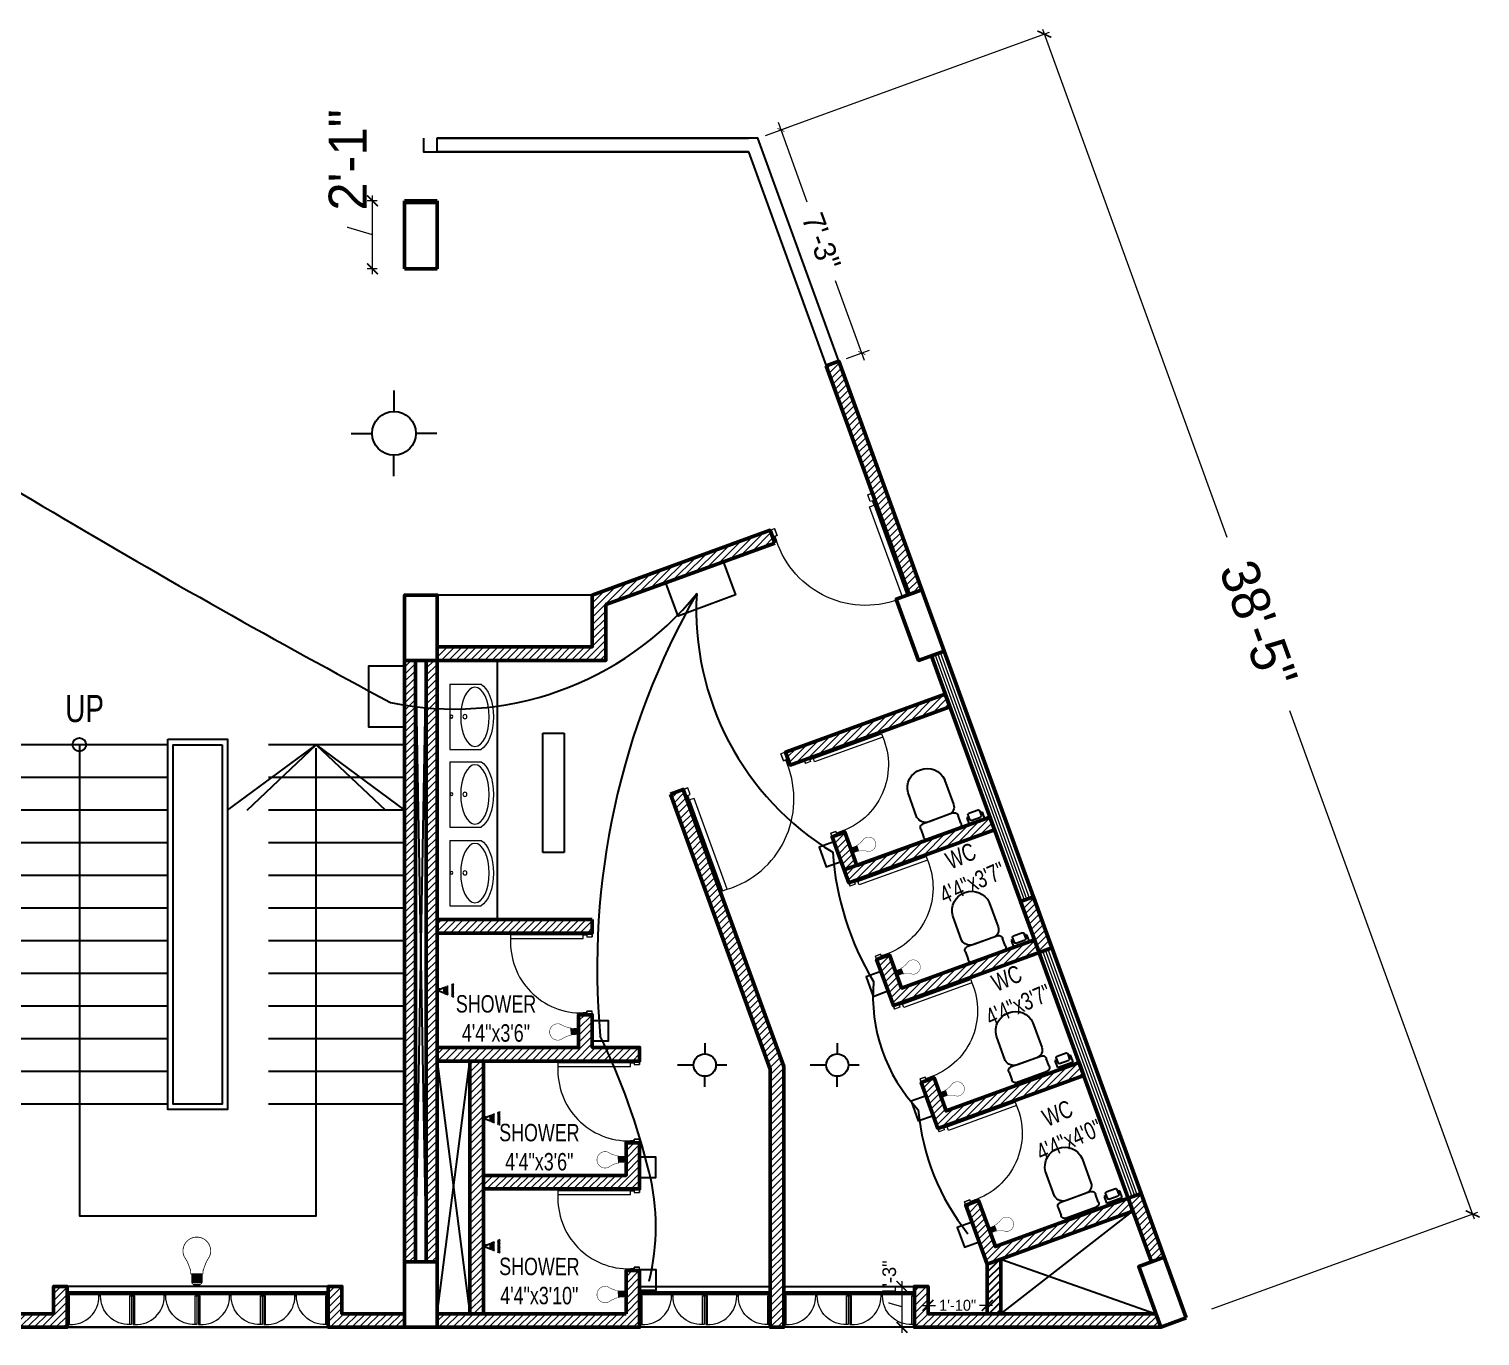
# Model space of a CAD drawing. Extents: x 28 to 3926, y 235 to 2288.
# Drawn here: x 2592 to 3125, y 552 to 1032 of the extents above; entities that cross this region are included whole.
import ezdxf

# ---------------------------------------------------------------- set-up
doc = ezdxf.new("R2010")
doc.units = 0
doc.header["$LTSCALE"] = 10
doc.linetypes.add('DASHED2', pattern=[0.375, 0.25, -0.125])
for name, color, linetype, lineweight in [('A-TEXT', 7, 'Continuous', 5), ('ar-DOOR-WOOD', 44, 'Continuous', 0), ('column', 1, 'Continuous', 50), ('Dimension', 18, 'Continuous', 9), ('illustr-TOILET FIXTURE', 171, 'Continuous', 0), ('Main Wall', 250, 'Continuous', 13), ('window', 160, 'Continuous', 9)]:
    doc.layers.add(name, color=color, linetype=linetype, lineweight=lineweight)
for name, color, linetype in [('BOX', 7, 'Continuous'), ('conduit', 160, 'Continuous'), ('Electrical Installation', 50, 'Continuous'), ('plug ins', 7, 'Continuous')]:
    doc.layers.add(name, color=color, linetype=linetype)
doc.layers.add('hatch brick', color=32, linetype='Continuous', lineweight=0, transparency=0.4)
doc.styles.add('SIMPLE', font='romantic.ttf')
doc.dimstyles.new('Architectural', dxfattribs={"dimtxt": 14, "dimasz": 4, "dimexe": 2, "dimexo": 10, "dimgap": 0.09, "dimtad": 0, "dimdec": 0, "dimzin": 0, "dimdsep": 46, "dimlunit": 4, "dimtxsty": 'Standard', "dimblk": 'ARCHTICK', "dimcen": 0.09, "dimdle": 2, "dimclrd": 256, "dimclre": 256, "dimclrt": 256, "dimadec": 0, "dimazin": 0, "dimtfac": 1, "dimtdec": 0, "dimtofl": 0, "dimtmove": 1, "dimatfit": 2, "dimfxl": 12, "dimtolj": 1, "dimtzin": 0, "dimlwd": -1, "dimlwe": -1, "dimarcsym": 0})
doc.dimstyles.new('Architectural small', dxfattribs={"dimtxt": 8, "dimasz": 2, "dimexe": 3, "dimexo": 3, "dimgap": 0.09, "dimtad": 0, "dimdec": 0, "dimzin": 0, "dimdsep": 46, "dimlunit": 4, "dimtxsty": 'Standard', "dimblk": 'ARCHTICK', "dimcen": 0.09, "dimdle": 3, "dimclrd": 6, "dimclre": 6, "dimclrt": 5, "dimadec": 0, "dimazin": 0, "dimtfac": 1, "dimtdec": 0, "dimtofl": 0, "dimtmove": 1, "dimatfit": 2, "dimfxl": 12, "dimtolj": 1, "dimtzin": 0, "dimlwd": 18, "dimlwe": 18, "dimarcsym": 0})
pattern_1 = [(45, (0, 0), (-1.325825, 1.325825), [])]

# ---------------------------------------------------------------- blocks, each defined once
blk = doc.blocks.new('_ArchTick')
at = {"color": 0, "linetype": 'ByBlock', "const_width": 0.15}
blk.add_lwpolyline([(-0.5, -0.5), (0.5, 0.5)], dxfattribs=at)
blk = doc.blocks.new('*D44')
at = {"layer": 'Defpoints', "color": 0, "transparency": 16777216}
for p in [(2860.02, 991.77), (3122.68, 596.6), (3017.44, 558.37)]:
    blk.add_point(p, dxfattribs=at)
at = {"layer": 'Dimension', "transparency": 16777216}
for p, q in [((2869.42, 995.18), (2967.13, 1030.67)), ((2964.57, 1031.87), (3032.38, 845.18)), ((3123.36, 594.72), (3055.54, 781.41)), ((3026.84, 561.79), (3124.56, 597.28))]:
    blk.add_line(p, q, dxfattribs=at)
at = {"layer": 'Dimension', "transparency": 16777216, "xscale": 4, "yscale": 4, "zscale": 4}
for p, rotation in [((2965.25, 1029.99), 109.9628844869782), ((3122.68, 596.6), 289.9628844869782)]:
    blk.add_blockref('_ArchTick', p, dxfattribs=dict(at, rotation=rotation))
at = {"layer": 'Dimension', "transparency": 16777216, "insert": (3043.96, 813.29), "char_height": 14, "attachment_point": 5, "rotation": 289.9629}
blk.add_mtext('\\A1;38\'-5"', dxfattribs=at)
blk = doc.blocks.new('*D46')
at = {"layer": 'Defpoints', "color": 0, "transparency": 16777216}
for p in [(2860.02, 991.77), (2898.18, 912.88), (2889.78, 909.83)]:
    blk.add_point(p, dxfattribs=at)
at = {"layer": 'Dimension', "color": 6, "lineweight": 18, "transparency": 16777216}
for p, q in [((2867.39, 997.64), (2878.03, 968.34)), ((2862.84, 992.79), (2871.24, 995.84)), ((2899.2, 910.06), (2888.56, 939.35)), ((2892.6, 910.85), (2901, 913.9))]:
    blk.add_line(p, q, dxfattribs=at)
at = {"layer": 'Dimension', "color": 6, "lineweight": 18, "transparency": 16777216, "xscale": 2, "yscale": 2, "zscale": 2}
for p, rotation in [((2868.42, 994.82), 109.9610434408243), ((2898.18, 912.88), 289.9610434408243)]:
    blk.add_blockref('_ArchTick', p, dxfattribs=dict(at, rotation=rotation))
at = {"layer": 'Dimension', "color": 5, "transparency": 16777216, "insert": (2883.3, 953.85), "char_height": 8, "attachment_point": 5, "rotation": 289.961}
blk.add_mtext('\\A1;7\'-3"', dxfattribs=at)
blk = doc.blocks.new('DOOR_45')
at = {"layer": 'ar-DOOR-WOOD'}
for p, q in [((-11008.75, 15426.44), (-11008.75, 15424.44)), ((-10968.75, 15426.44), (-11008.75, 15426.44)), ((-11008.75, 15424.44), (-10968.75, 15424.44)), ((-10968.75, 15427.44), (-10963.75, 15427.44)), ((-10968.75, 15427.44), (-10968.75, 15426.44)), ((-10968.75, 15424.44), (-10968.75, 15426.44)), ((-10968.75, 15426.44), (-10966.75, 15426.44)), ((-10966.75, 15426.44), (-10966.75, 15425.44)), ((-10966.75, 15425.44), (-10963.75, 15425.44)), ((-10963.75, 15427.44), (-10963.75, 15425.44)), ((-10968.75, 15382.44), (-10968.75, 15383.44)), ((-10968.75, 15383.44), (-10966.75, 15383.44)), ((-10968.75, 15382.44), (-10963.75, 15382.44)), ((-10966.75, 15384.44), (-10963.75, 15384.44)), ((-10966.75, 15383.44), (-10966.75, 15384.44)), ((-10963.75, 15382.44), (-10963.75, 15384.44))]:
    blk.add_line(p, q, dxfattribs=at)
for points in [[(-10968.75, 15426.44), (-11008.75, 15426.44), (-11008.75, 15424.44), (-10968.75, 15424.44)], [(-10963.75, 15427.44), (-10968.75, 15427.44), (-10968.75, 15426.44), (-10966.75, 15426.44), (-10966.75, 15425.44), (-10963.75, 15425.44)], [(-10968.75, 15383.44), (-10968.75, 15382.44), (-10963.75, 15382.44), (-10963.75, 15384.44), (-10966.75, 15384.44), (-10966.75, 15383.44)]]:
    blk.add_lwpolyline(points, close=True, dxfattribs=at)
blk.add_arc((-10969.89, 15422.35), 38.92, 176.90834, 271.67702, dxfattribs=at)
blk = doc.blocks.new('T-FIX-027')
at = {"layer": 'illustr-TOILET FIXTURE'}
for p, q in [((-11843.84, 14568.89), (-11843.84, 14557.43)), ((-11843.84, 14568.89), (-11843.84, 14557.43)), ((-11843.84, 14568.89), (-11819.84, 14568.89)), ((-11843.84, 14568.89), (-11819.84, 14568.89)), ((-11819.84, 14568.89), (-11819.84, 14557.43)), ((-11819.84, 14568.89), (-11819.84, 14557.43))]:
    blk.add_line(p, q, dxfattribs=at)
for centre, radius in [((-11831.91, 14568.32), 0.508), ((-11831.91, 14568.32), 0.508), ((-11831.91, 14563.34), 0.762), ((-11831.91, 14563.34), 0.762)]:
    blk.add_circle(centre, radius, dxfattribs=at)
blk.add_ellipse((-11831.84, 14559.64), major_axis=(-10.93, 0), ratio=0.480383, dxfattribs=at)
blk.add_ellipse((-11831.84, 14559.64), major_axis=(-10.93, 0), ratio=0.480383, dxfattribs=at)
blk.add_ellipse((-11831.84, 14558.89), major_axis=(-12.37, 0), ratio=0.48498, start_param=6.528919, end_param=9.179045, dxfattribs=at)
blk.add_ellipse((-11831.84, 14558.89), major_axis=(-12.37, 0), ratio=0.48498, start_param=6.528919, end_param=9.179045, dxfattribs=at)
blk = doc.blocks.new('stair final')
for points in [[(82, 124), (82, -90), (-70, -90), (-70, 124)], [(-37.5, 124), (-37.5, -49), (49.5, -49), (49.5, 122.75)], [(17, 100), (49.5, 124), (82, 100)], [(24.2, 100), (49.5, 124)], [(49.5, 124), (75, 100)], [(82, -8), (82, -90)]]:
    blk.add_lwpolyline(points)
blk.add_lwpolyline([(-5, 126), (17, 126), (17, -10), (-5, -10)], close=True)
blk.add_circle((-37.5, 124), 2.49)
at = {"layer": 'BOX', "ltscale": 2000}
for p, q in [((-5, 124), (-70, 124)), ((-5, 112), (-70, 112)), ((-5, 100), (-70, 100)), ((-5, 88), (-70, 88)), ((-5, 76), (-70, 76)), ((-5, 64), (-70, 64)), ((-5, 52), (-70, 52)), ((-5, 40), (-70, 40)), ((-5, 28), (-70, 28)), ((-5, 16), (-70, 16)), ((-5, 4), (-70, 4)), ((-5, -8), (-70, -8)), ((0, -8), (-3, -8)), ((15, -8), (12, -8))]:
    blk.add_line(p, q, dxfattribs=at)
at = {"layer": 'BOX', "linetype": 'DASHED2', "ltscale": 20}
for p, q in [((82, 124), (17, 124)), ((82, 112), (17, 112)), ((82, 100), (17, 100)), ((82, 88), (17, 88)), ((82, 76), (17, 76)), ((82, 64), (17, 64)), ((82, 52), (17, 52)), ((82, 40), (17, 40)), ((82, 28), (17, 28)), ((82, 16), (17, 16)), ((82, 4), (17, 4)), ((82, -8), (17, -8))]:
    blk.add_line(p, q, dxfattribs=at)
at = {"layer": 'BOX', "ltscale": 2000}
for points in [[(17, 124), (17, -10), (-5, -10), (-5, 124)], [(-3, 124), (15, 124)]]:
    blk.add_lwpolyline(points, dxfattribs=at)
blk.add_lwpolyline([(15, 124), (15, -8), (-3, -8), (-3, 124)], close=True, dxfattribs=at)
blk = doc.blocks.new('wc')
at = {"linetype": 'Continuous'}
for p, q in [((17795.02, 10409.39), (17795.02, 10412.39)), ((17796.16, 10413.89), (17808.33, 10413.89)), ((17809.55, 10412.39), (17809.55, 10409.39)), ((17795.14, 10404.89), (17795.14, 10395.33)), ((17808.24, 10407.89), (17796.16, 10407.89)), ((17806.43, 10407.89), (17798.79, 10407.89)), ((17809.43, 10395.33), (17809.43, 10404.89)), ((17802.29, 10388.83), (17802.29, 10388.83))]:
    blk.add_line(p, q, dxfattribs=at)
for centre, radius, start, end in [((17796.22, 10412.67), 1.22, 92.839, 193.0763), ((17796.22, 10409.11), 1.22, 166.9235, 267.161), ((17808.21, 10409.24), 1.35, 271.2066, 6.2687), ((17808.28, 10412.6), 1.29, 350.3937, 88.0376), ((17798.7, 10404.28), 3.61, 88.6213, 170.3077), ((17806.43, 10404.89), 3, 0, 90), ((17802.2, 10395.91), 7.08, 184.6705, 270.7333), ((17802.38, 10395.91), 7.08, 269.2667, 355.3295)]:
    blk.add_arc(centre, radius, start, end, dxfattribs=at)
blk = doc.blocks.new('nap')
at = {"linetype": 'Continuous'}
for p, q in [((17810.88, 10410.98), (17810.88, 10413.6)), ((17810.88, 10413.6), (17817, 10413.6)), ((17811.65, 10410.98), (17810.88, 10410.98)), ((17811.65, 10410.19), (17811.65, 10411.93)), ((17812.15, 10412.43), (17815.76, 10412.43)), ((17815.76, 10409.69), (17812.15, 10409.69)), ((17816.26, 10411.93), (17816.26, 10410.19)), ((17817, 10410.98), (17816.26, 10410.98)), ((17817, 10413.6), (17817, 10410.98))]:
    blk.add_line(p, q, dxfattribs=at)
for centre, start, end in [((17812.15, 10411.93), 90, 180), ((17812.15, 10410.19), 180, 270), ((17815.76, 10411.93), 0, 90), ((17815.76, 10410.19), 270, 0)]:
    blk.add_arc(centre, 0.5, start, end, dxfattribs=at)
blk = doc.blocks.new('toilet stair block final')
h = blk.add_hatch()
h.set_pattern_fill('ANSI31', color=256, scale=15)
h.set_pattern_definition([(45, (1.7069, -4.6996), (-1.325825, 1.325825), [])])
h.paths.add_polyline_path([(145.14, -46.57), (150.14, -44.75), (150.14, -64.82), (145.14, -64.82)])
at = {"layer": 'hatch brick'}
h = blk.add_hatch(dxfattribs=at)
h.set_pattern_fill('ANSI31', color=256, scale=15)
h.set_pattern_definition(pattern_1)
h.paths.add_polyline_path([(85.96, 283.35), (116.45, 199.41), (121.15, 201.12), (90.63, 285.05)])
h = blk.add_hatch(dxfattribs=at)
h.set_pattern_fill('ANSI31', color=256, scale=15)
h.set_pattern_definition(pattern_1)
edge = h.paths.add_edge_path()
edge.add_line((67.04, 218.27), (65.33, 222.97))
edge.add_line((65.33, 222.97), (0, 199.18))
edge.add_line((0, 199.18), (0, 180.18))
edge.add_line((0, 180.18), (-57, 180.18))
edge.add_line((-57, 180.18), (-57, 175.18))
edge.add_line((-57, 175.18), (5, 175.18))
edge.add_line((5, 175.18), (5, 195.68))
edge.add_line((5, 195.68), (67.04, 218.27))
h = blk.add_hatch(dxfattribs=at)
h.set_pattern_fill('ANSI31', color=256, scale=15)
h.set_pattern_definition(pattern_1)
h.paths.add_polyline_path([(-233, 175.18), (-233, -45.82), (-229, -45.82), (-229, 175.18)])
h = blk.add_hatch(dxfattribs=at)
h.set_pattern_fill('ANSI31', color=256, scale=15)
h.set_pattern_definition([(45, (7, 0), (-1.325825, 1.325825), [])])
h.paths.add_polyline_path([(-225, 175.18), (-225, -45.82), (-221, -45.82), (-221, 175.18)])
h = blk.add_hatch(dxfattribs=at)
h.set_pattern_fill('ANSI31', color=256, scale=15)
h.set_pattern_definition([(45, (164, 0), (-1.325825, 1.325825), [])])
h.paths.add_polyline_path([(-69, 175.18), (-69, -45.82), (-65, -45.82), (-65, 175.18)])
h = blk.add_hatch(dxfattribs=at)
h.set_pattern_fill('ANSI31', color=256, scale=15)
h.set_pattern_definition(pattern_1)
h.paths.add_polyline_path([(-61, 175.18), (-61, -45.82), (-57, -45.82), (-57, 175.18)])
h = blk.add_hatch(dxfattribs=at)
h.set_pattern_fill('ANSI31', color=256, scale=15)
h.set_pattern_definition([(45, (-1.4041, 77.1201), (-1.325825, 1.325825), [])])
h.paths.add_polyline_path([(131.46, 158.06), (72.72, 136.72), (71.01, 141.42), (129.75, 162.76)])
h = blk.add_hatch(dxfattribs=at)
h.set_pattern_fill('ANSI31', color=256, scale=15)
h.set_pattern_definition(pattern_1)
edge = h.paths.add_edge_path()
edge.add_line((28.72, 126.06), (33.42, 127.77))
edge.add_line((33.42, 127.77), (70.4, 25.94))
edge.add_line((70.4, 25.94), (70.4, -69.82))
edge.add_line((70.4, -69.82), (65.4, -69.82))
edge.add_line((65.4, -69.82), (65.4, 25.06))
edge.add_line((65.4, 25.06), (28.72, 126.06))
h = blk.add_hatch(dxfattribs=at)
h.set_pattern_fill('ANSI31', color=256, scale=15)
h.set_pattern_definition([(45, (-1.0627, 76.1802), (-1.325825, 1.325825), [])])
edge = h.paths.add_edge_path()
edge.add_line((94.28, 93.48), (88.13, 110.4))
edge.add_line((88.13, 110.4), (92.83, 112.11))
edge.add_line((92.83, 112.11), (97.27, 99.88))
edge.add_line((97.27, 99.88), (146.14, 117.64))
edge.add_line((146.14, 117.64), (147.85, 112.94))
edge.add_line((147.85, 112.94), (94.28, 93.48))
h = blk.add_hatch(dxfattribs=at)
h.set_pattern_fill('ANSI31', color=256, scale=15)
h.set_pattern_definition([(45, (-56625.152, -18759.7349), (-1.325825215, 1.325825215), [])])
edge = h.paths.add_edge_path()
edge.add_line((157.41, 86.62), (162.11, 88.33))
edge.add_line((162.11, 88.33), (168.94, 69.53))
edge.add_line((168.94, 69.53), (164.23, 67.82))
edge.add_line((164.23, 67.82), (157.4, 86.62))
h = blk.add_hatch(dxfattribs=at)
h.set_pattern_fill('ANSI31', color=256, scale=15)
h.set_pattern_definition(pattern_1)
h.paths.add_polyline_path([(0, 80), (0, 75), (-57, 75), (-57, 80)])
h = blk.add_hatch(dxfattribs=at)
h.set_pattern_fill('ANSI31', color=256, scale=15)
h.set_pattern_definition([(45, (15.3236, 31.0638), (-1.325825, 1.325825), [])])
edge = h.paths.add_edge_path()
edge.add_line((110.66, 48.37), (104.52, 65.29))
edge.add_line((104.52, 65.29), (109.22, 66.99))
edge.add_line((109.22, 66.99), (113.66, 54.77))
edge.add_line((113.66, 54.77), (162.52, 72.52))
edge.add_line((162.52, 72.52), (164.23, 67.82))
edge.add_line((164.23, 67.82), (110.66, 48.37))
h = blk.add_hatch(dxfattribs=at)
h.set_pattern_fill('ANSI31', color=256, scale=15)
h.set_pattern_definition(pattern_1)
h.paths.add_polyline_path([(0, 28), (-57, 28), (-57, 33), (-5, 33), (-5, 45), (0, 45), (0, 33), (17.4, 33), (17.4, 28)])
h = blk.add_hatch(dxfattribs=at)
h.set_pattern_fill('ANSI31', color=256, scale=15)
h.set_pattern_definition(pattern_1)
h.paths.add_polyline_path([(-45, -64.82), (-40, -64.82), (-40, 28), (-45, 28)])
h = blk.add_hatch(dxfattribs=at)
h.set_pattern_fill('ANSI31', color=256, scale=15)
h.set_pattern_definition([(45, (15.3236, 31.0638), (-1.325825, 1.325825), [])])
h.paths.add_polyline_path([(125.34, 7.95), (120.9, 20.17), (125.6, 21.88), (130.04, 9.66), (178.91, 27.41), (180.62, 22.71), (127.05, 3.25)])
h = blk.add_hatch(dxfattribs=at)
h.set_pattern_fill('ANSI31', color=256, scale=15)
h.set_pattern_definition([(45, (17.4023, 0), (-1.325825, 1.325825), [])])
h.paths.add_polyline_path([(-40, -14), (12.4, -14), (12.4, -2), (17.4, -2), (17.4, -19), (-40, -19)])
h = blk.add_hatch(dxfattribs=at)
h.set_pattern_fill('ANSI31', color=256, scale=15)
h.set_pattern_definition(pattern_1)
h.paths.add_polyline_path([(201.71, -20.7), (197.01, -22.41), (205.51, -45.81), (210.21, -44.1)])
h = blk.add_hatch(dxfattribs=at)
h.set_pattern_fill('ANSI31', color=256, scale=15)
h.set_pattern_definition([(45, (33.4168, -18.7522), (-1.325825, 1.325825), [])])
h.paths.add_polyline_path([(143.44, -41.87), (137.29, -24.95), (141.99, -23.24), (148.14, -40.16), (197.01, -22.41), (198.72, -27.11), (145.14, -46.57)])
h = blk.add_hatch(dxfattribs=at)
h.set_pattern_fill('ANSI31', color=256, scale=15)
h.set_pattern_definition(pattern_1)
h.paths.add_polyline_path([(12.4, -64.82), (0, -64.82), (-57, -64.82), (-57, -69.82), (17.4, -69.82), (17.4, -49), (12.4, -49)])
h = blk.add_hatch(dxfattribs=at)
h.set_pattern_fill('ANSI31', color=256, scale=15)
h.set_pattern_definition(pattern_1)
h.paths.add_polyline_path([(-193, -64.82), (-193, -54.82), (-198, -54.82), (-198, -64.82), (-221, -64.82), (-221, -69.82), (-193, -69.82)])
h = blk.add_hatch(dxfattribs=at)
h.set_pattern_fill('ANSI31', color=256, scale=15)
h.set_pattern_definition(pattern_1)
h.paths.add_polyline_path([(-97, -64.82), (-97, -69.82), (-69, -69.82), (-69, -64.82), (-92, -64.82), (-92, -54.82), (-97, -54.82)])
h = blk.add_hatch(dxfattribs=at)
h.set_pattern_fill('ANSI31', color=256, scale=15)
h.set_pattern_definition(pattern_1)
h.paths.add_polyline_path([(118.4, -54.82), (123.4, -54.82), (123.4, -64.82), (207.11, -64.82), (208.92, -69.82), (118.4, -69.82)])
for points in [[(-62, 367), (-62, 362), (57.4, 362), (85.96, 283.35)], [(90.63, 285.05), (60.9, 367), (-57, 367)], [(-229, 175.18), (-225, -45.82)], [(-229, -45.82), (-225, 175.18)], [(-65, -45.82), (-61, 175.18)], [(-65, 175.18), (-61, -45.82)], [(-57, 28), (-45, -64.82)], [(-57, -64.82), (-45, 28)], [(150.14, -64.82), (198.72, -27.11)], [(150.14, -44.75), (207.11, -64.82)]]:
    blk.add_lwpolyline(points)
at = {"color": 0, "lineweight": 50}
for points in [[(85.96, 283.35), (116.45, 199.41), (121.15, 201.12), (90.63, 285.05), (85.96, 283.35)], [(67.04, 218.27), (65.33, 222.97), (0, 199.18), (0, 180.18), (-57, 180.18), (-57, 175.18), (5, 175.18), (5, 195.68), (67.04, 218.27)], [(124.63, 176.85), (197.01, -22.41), (201.71, -20.7), (129.33, 178.56)], [(28.72, 126.06), (33.42, 127.77), (70.4, 25.94), (70.4, -69.82), (65.4, -69.82), (65.4, 25.06), (28.72, 126.06)], [(94.28, 93.48), (88.13, 110.4), (92.83, 112.11), (97.27, 99.88), (146.14, 117.64), (147.85, 112.94), (94.28, 93.48), (94.28, 93.48)], [(157.41, 86.62), (162.11, 88.33), (168.94, 69.53), (164.23, 67.82), (157.4, 86.62)], [(0, 80), (0, 75), (-57, 75), (-57, 80), (0, 80)], [(110.66, 48.37), (104.52, 65.29), (109.22, 66.99), (113.66, 54.77), (162.52, 72.52), (164.23, 67.82), (110.66, 48.37), (110.66, 48.37)], [(0, 28), (-57, 28), (-57, 33), (-5, 33), (-5, 45), (0, 45), (0, 33), (17.4, 33), (17.4, 28), (0, 28)], [(125.34, 7.95), (120.9, 20.17), (125.6, 21.88), (130.04, 9.66), (178.91, 27.41), (180.62, 22.71), (127.05, 3.25), (125.34, 7.95)], [(143.44, -41.87), (137.29, -24.95), (141.99, -23.24), (148.14, -40.16), (197.01, -22.41), (198.72, -27.11), (145.14, -46.57), (143.44, -41.87)], [(12.4, -64.82), (0, -64.82), (0, -64.82), (-57, -64.82), (-57, -69.82), (17.4, -69.82), (17.4, -69.82), (17.4, -49), (12.4, -49), (12.4, -64.82)]]:
    blk.add_lwpolyline(points, dxfattribs=at)
at = {"color": 1, "lineweight": 50}
blk.add_lwpolyline([(-57, 175.18), (-69, 175.18), (-69, 199.18), (-57, 199.18), (-57, 175.18)], dxfattribs=at)
for points in [[(129.33, 178.56), (121.14, 201.12), (111.74, 197.7), (119.93, 175.15)], [(218.32, -66.4), (210.21, -44.07), (200.81, -47.49), (208.92, -69.82)]]:
    blk.add_lwpolyline(points, close=True, dxfattribs=at)
at = {"color": 0, "lineweight": 50}
for points in [[(-61, 175.18), (-61, -45.82), (-57, -45.82), (-57, 175.18)], [(131.46, 158.06), (72.72, 136.72), (71.01, 141.42), (129.75, 162.76)], [(147.85, 112.94), (94.28, 93.48), (92.57, 98.18), (146.14, 117.64)], [(-45, -64.82), (-40, -64.82), (-40, 28), (-45, 28)], [(-40, -14), (12.4, -14), (12.4, -2), (17.4, -2), (17.4, -19), (-40, -19)], [(201.71, -20.7), (197.01, -22.41), (205.51, -45.81), (210.21, -44.1)], [(145.14, -46.57), (150.14, -44.75), (150.14, -64.82), (145.14, -64.82)], [(-193, -64.82), (-193, -54.82), (-198, -54.82), (-198, -64.82), (-221, -64.82), (-221, -69.82), (-193, -69.82)], [(-97, -64.82), (-97, -69.82), (-69, -69.82), (-69, -64.82), (-92, -64.82), (-92, -54.82), (-97, -54.82)], [(118.4, -54.82), (118.4, -54.82), (123.4, -54.82), (123.4, -64.82), (207.11, -64.82), (208.92, -69.82), (118.4, -69.82)]]:
    blk.add_lwpolyline(points, close=True, dxfattribs=at)
blk.add_lwpolyline([(-193, -69.82), (-97, -69.82), (-97, -54.82), (-193, -54.82)], close=True)
at = {"layer": 'BOX', "ltscale": 2000}
for p, q in [((0, 199.18), (-57, 199.18)), ((-57, 175.18), (-57, 80.18)), ((-35, 175.18), (-35, 80.18))]:
    blk.add_line(p, q, dxfattribs=at)
for points in [[(65.4, -69.82), (17.4, -69.82), (17.4, -54.82), (65.4, -54.82)], [(118.4, -69.82), (70.4, -69.82), (70.4, -54.82), (118.4, -54.82)]]:
    blk.add_lwpolyline(points, close=True, dxfattribs=at)
at = {"layer": 'Main Wall', "color": 1, "lineweight": 50}
for points in [[(-233, 175.18), (-221, 175.18), (-221, 199.18), (-233, 199.18), (-233, 175.18)], [(-233, -69.82), (-221, -69.82), (-221, -45.82), (-233, -45.82), (-233, -69.82)], [(-69, -69.82), (-57, -69.82), (-57, -45.82), (-69, -45.82), (-69, -69.82)]]:
    blk.add_lwpolyline(points, dxfattribs=at)
at = {"layer": 'Main Wall', "color": 0, "lineweight": 50}
for points in [[(-233, 175.18), (-233, -45.82), (-229, -45.82), (-229, 175.18)], [(-225, 175.18), (-225, -45.82), (-221, -45.82), (-221, 175.18)], [(-69, 175.18), (-69, -45.82), (-65, -45.82), (-65, 175.18)]]:
    blk.add_lwpolyline(points, close=True, dxfattribs=at)
at = {"layer": 'window', "ltscale": 2000}
for points in [[(158.82, 87.14), (126.05, 177.37)], [(159.76, 87.48), (126.98, 177.71)], [(160.7, 87.82), (127.92, 178.05)], [(198.42, -21.9), (165.65, 68.34)], [(199.36, -21.55), (166.59, 68.68)], [(200.3, -21.21), (167.53, 69.02)]]:
    blk.add_lwpolyline(points, dxfattribs=at)
at = {"extrusion": (0, 0, -1)}
for p, xscale, yscale, zscale, rotation in [((16117.31, 4701.45), 0.8888892124533201, 0.8888892124533201, -0.8888892124533201, 69.99006771556789), ((3281.08, -12023.71), 0.6666666666666669, 0.6666666666666669, -0.6666666666666669, 340.0389565718659), ((3264.7, -12068.82), 0.6666666666666669, 0.6666666666666669, -0.6666666666666669, 340.0389565718659), ((3248.31, -12113.94), 0.6666666666666669, 0.6666666666666669, -0.6666666666666669, 340.0389565718659), ((3231.93, -12159.05), 0.6666666666666669, 0.6666666666666669, -0.6666666666666669, 340.0389565718659)]:
    blk.add_blockref('DOOR_45', p, dxfattribs=dict(at, xscale=xscale, yscale=yscale, zscale=zscale, rotation=rotation))
blk.add_blockref('stair final', (-151, 20.18))
at = {"extrusion": (0, 0, -1), "zscale": -1, "rotation": 160.0389565718658}
for name, p in [('wc', (20158.79, 3822.37)), ('nap', (20157.38, 3822.57)), ('wc', (20142.41, 3777.25)), ('nap', (20141, 3777.46)), ('wc', (20126.36, 3733.08)), ('nap', (20124.95, 3733.28)), ('wc', (20108.27, 3683.26)), ('nap', (20106.86, 3683.46))]:
    blk.add_blockref(name, p, dxfattribs=at)
at = {"xscale": 0.666666606798147, "yscale": 0.666666606798147, "zscale": 0.666666606798147}
for p in [(7309.17, -10209.96), (7326.57, -10256.96), (7326.57, -10303.96)]:
    blk.add_blockref('DOOR_45', p, dxfattribs=at)
at = {"layer": 'illustr-TOILET FIXTURE', "extrusion": (0, 0, -1), "zscale": -1, "rotation": 270}
for p in [(-14516.54, -11677.4), (-14516.54, -11705.92), (-14516.54, -11734.81)]:
    blk.add_blockref('T-FIX-027', p, dxfattribs=at)
at = {"layer": 'Main Wall', "xscale": 0.888888888888914, "yscale": 0.888888888888914, "zscale": 0.888888888888914, "rotation": 109.9621850072985}
blk.add_blockref('DOOR_45', (9595.65, 13969.5), dxfattribs=at)
blk = doc.blocks.new('DOOR_40')
at = {"layer": 'ar-DOOR-WOOD'}
for p, q in [((-11029.1, 15421.4), (-11064.1, 15421.4)), ((-11064.1, 15421.4), (-11064.1, 15419.4)), ((-11064.1, 15419.4), (-11029.1, 15419.4)), ((-11029.1, 15422.4), (-11024.1, 15422.4)), ((-11029.1, 15422.4), (-11029.1, 15421.4)), ((-11029.1, 15419.4), (-11029.1, 15421.4)), ((-11029.1, 15421.4), (-11027.1, 15421.4)), ((-11027.1, 15421.4), (-11027.1, 15420.4)), ((-11027.1, 15420.4), (-11024.1, 15420.4)), ((-11024.1, 15422.4), (-11024.1, 15420.4)), ((-11029.1, 15383.4), (-11027.1, 15383.4)), ((-11029.1, 15382.4), (-11029.1, 15383.4)), ((-11029.1, 15382.4), (-11024.1, 15382.4)), ((-11027.1, 15383.4), (-11027.1, 15384.4)), ((-11027.1, 15384.4), (-11024.1, 15384.4)), ((-11024.1, 15382.4), (-11024.1, 15384.4))]:
    blk.add_line(p, q, dxfattribs=at)
blk.add_arc((-11029.4, 15418.2), 34.8, 178.03, 270.3561, dxfattribs=at)
blk = doc.blocks.new('ftt')
at = {"layer": 'plug ins', "linetype": 'Continuous'}
for p, q in [((76688.16, 107266.81), (76688.07, 107267.06)), ((76688.16, 107266.81), (76688.07, 107267.06)), ((76688.3, 107266.45), (76688.2, 107266.7)), ((76688.3, 107266.45), (76688.2, 107266.7)), ((76688.44, 107266.09), (76688.34, 107266.34)), ((76688.44, 107266.09), (76688.34, 107266.34)), ((76688.77, 107266.81), (76688.7, 107267.06)), ((76688.87, 107266.45), (76688.8, 107266.7)), ((76688.98, 107264.67), (76688.89, 107264.92)), ((76688.98, 107264.67), (76688.89, 107264.92)), ((76688.97, 107266.09), (76688.9, 107266.34)), ((76689.12, 107264.31), (76689.02, 107264.56)), ((76689.12, 107264.31), (76689.02, 107264.56)), ((76689.26, 107263.95), (76689.16, 107264.2)), ((76689.26, 107263.95), (76689.16, 107264.2)), ((76689.34, 107266.81), (76689.3, 107267.06)), ((76689.37, 107264.67), (76689.3, 107264.92)), ((76689.39, 107263.6), (76689.3, 107263.85)), ((76689.39, 107263.6), (76689.3, 107263.85)), ((76689.41, 107266.45), (76689.36, 107266.7)), ((76689.47, 107264.31), (76689.4, 107264.56)), ((76689.47, 107266.09), (76689.43, 107266.34)), ((76689.44, 107263.47), (76691.44, 107263.47)), ((76690.06, 107261.85), (76689.44, 107263.47)), ((76690.06, 107261.85), (76689.44, 107263.47)), ((76690.06, 107261.85), (76689.44, 107263.47)), ((76689.57, 107263.95), (76689.5, 107264.2)), ((76689.67, 107263.6), (76689.6, 107263.85)), ((76689.74, 107264.67), (76689.69, 107264.92)), ((76689.8, 107264.31), (76689.76, 107264.56)), ((76689.87, 107263.95), (76689.82, 107264.2)), ((76689.9, 107266.81), (76689.87, 107267.06)), ((76689.93, 107263.6), (76689.89, 107263.85)), ((76689.93, 107266.45), (76689.91, 107266.7)), ((76689.96, 107266.09), (76689.94, 107266.34)), ((76690.09, 107264.67), (76690.07, 107264.92)), ((76690.12, 107264.31), (76690.1, 107264.56)), ((76690.16, 107263.95), (76690.13, 107264.2)), ((76690.19, 107263.6), (76690.17, 107263.85)), ((76690.44, 107266.81), (76690.44, 107267.06)), ((76690.44, 107266.45), (76690.44, 107266.7)), ((76690.44, 107266.09), (76690.44, 107266.34)), ((76690.44, 107264.67), (76690.44, 107264.92)), ((76690.44, 107264.31), (76690.44, 107264.56)), ((76690.44, 107263.95), (76690.44, 107264.2)), ((76690.44, 107263.6), (76690.44, 107263.85)), ((76690.69, 107263.6), (76690.71, 107263.85)), ((76690.72, 107263.95), (76690.74, 107264.2)), ((76690.75, 107264.31), (76690.78, 107264.56)), ((76690.79, 107264.67), (76690.81, 107264.92)), ((76690.81, 107261.85), (76691.44, 107263.47)), ((76690.92, 107266.09), (76690.94, 107266.34)), ((76690.94, 107263.6), (76690.99, 107263.85)), ((76690.95, 107266.45), (76690.98, 107266.7)), ((76690.99, 107266.81), (76691.01, 107267.06)), ((76691.01, 107263.95), (76691.06, 107264.2)), ((76691.08, 107264.31), (76691.12, 107264.56)), ((76691.14, 107264.67), (76691.19, 107264.92)), ((76691.21, 107263.6), (76691.28, 107263.85)), ((76691.31, 107263.95), (76691.38, 107264.2)), ((76691.41, 107266.09), (76691.46, 107266.34)), ((76691.41, 107264.31), (76691.48, 107264.56)), ((76691.48, 107266.45), (76691.52, 107266.7)), ((76691.48, 107263.6), (76691.58, 107263.85)), ((76691.51, 107264.67), (76691.58, 107264.92)), ((76691.54, 107266.81), (76691.59, 107267.06)), ((76691.62, 107263.95), (76691.72, 107264.2)), ((76691.76, 107264.31), (76691.85, 107264.56)), ((76691.9, 107264.67), (76691.99, 107264.92)), ((76691.91, 107266.09), (76691.98, 107266.34)), ((76692.01, 107266.45), (76692.09, 107266.7)), ((76692.12, 107266.81), (76692.19, 107267.06)), ((76692.45, 107266.09), (76692.54, 107266.34)), ((76692.58, 107266.45), (76692.68, 107266.7)), ((76692.72, 107266.81), (76692.82, 107267.06)), ((76690.06, 107261.85), (76690.06, 107260.87)), ((76690.81, 107261.85), (76690.81, 107260.87))]:
    blk.add_line(p, q, dxfattribs=at)
blk = doc.blocks.new('drter')
at = {"layer": 'plug ins', "rotation": 90}
blk.add_blockref('ftt', (183966.31, 30586.27), dxfattribs=at)
blk = doc.blocks.new('*D53')
at = {"layer": 'Defpoints', "color": 0, "transparency": 16777216}
for p in [(2917.52, 569.96), (2912.93, 554.96), (2917.52, 554.96)]:
    blk.add_point(p, dxfattribs=at)
at = {"layer": 'Dimension', "transparency": 16777216}
for p, q in [((2912.93, 571.96), (2912.93, 552.96)), ((2907.52, 569.96), (2910.93, 569.96)), ((2908.29, 563.85), (2908.29, 564.03)), ((2912.93, 562.46), (2908.29, 563.85)), ((2907.52, 554.96), (2910.93, 554.96))]:
    blk.add_line(p, q, dxfattribs=at)
at = {"layer": 'Dimension', "transparency": 16777216, "xscale": 4, "yscale": 4, "zscale": 4}
for p, rotation in [((2912.93, 569.96), 90), ((2912.93, 554.96), 270)]:
    blk.add_blockref('_ArchTick', p, dxfattribs=dict(at, rotation=rotation))
at = {"layer": 'Dimension', "transparency": 16777216, "insert": (2908.29, 572.87), "char_height": 14, "attachment_point": 5, "rotation": 90}
blk.add_mtext('\\A1;{\\H0.35714x;1\'-3"}', dxfattribs=at)
blk = doc.blocks.new('*D54')
at = {"layer": 'Defpoints', "color": 0, "transparency": 16777216}
for p in [(2922.52, 559.96), (2944.26, 563.02), (2944.26, 559.96)]:
    blk.add_point(p, dxfattribs=at)
at = {"layer": 'Dimension', "transparency": 16777216}
for p, q in [((2922.52, 569.96), (2922.52, 565.02)), ((2944.26, 569.96), (2944.26, 565.02)), ((2920.52, 563.02), (2925.3, 563.02)), ((2946.26, 563.02), (2941.48, 563.02))]:
    blk.add_line(p, q, dxfattribs=at)
at = {"layer": 'Dimension', "transparency": 16777216, "xscale": 4, "yscale": 4, "zscale": 4, "rotation": 180}
blk.add_blockref('_ArchTick', (2922.52, 563.02), dxfattribs=at)
at = {"layer": 'Dimension', "transparency": 16777216, "xscale": 4, "yscale": 4, "zscale": 4}
blk.add_blockref('_ArchTick', (2944.26, 563.02), dxfattribs=at)
at = {"layer": 'Dimension', "transparency": 16777216, "insert": (2933.39, 563.02), "char_height": 14, "attachment_point": 5}
blk.add_mtext('\\A1;{\\H0.28571x;1\'-10"}', dxfattribs=at)
blk = doc.blocks.new('*D55')
at = {"layer": 'Defpoints', "color": 0, "transparency": 16777216}
for p in [(2718.38, 968.77), (2730.12, 968.77), (2730.12, 943.77)]:
    blk.add_point(p, dxfattribs=at)
at = {"layer": 'Dimension', "transparency": 16777216}
for p, q in [((2718.38, 941.77), (2718.38, 970.77)), ((2720.12, 968.77), (2716.38, 968.77)), ((2709.24, 959.01), (2709.24, 959.19)), ((2718.38, 956.27), (2709.24, 959.01)), ((2720.12, 943.77), (2716.38, 943.77))]:
    blk.add_line(p, q, dxfattribs=at)
at = {"layer": 'Dimension', "transparency": 16777216, "xscale": 4, "yscale": 4, "zscale": 4}
for p, rotation in [((2718.38, 968.77), 90), ((2718.38, 943.77), 270)]:
    blk.add_blockref('_ArchTick', p, dxfattribs=dict(at, rotation=rotation))
at = {"layer": 'Dimension', "transparency": 16777216, "insert": (2709.24, 983.78), "char_height": 14, "attachment_point": 5, "rotation": 90}
blk.add_mtext('\\A1;2\'-1"', dxfattribs=at)
blk = doc.blocks.new('LED')
for p, q in [((-12.1, -25.6), (11.9, -25.6)), ((-11.6, -7.7), (11.7, -7.7)), ((-11.6, -11), (11.7, -9.6)), ((-11.6, -13.3), (11.7, -11.8)), ((-11.5, -15.5), (11.8, -14.1)), ((-11.3, -17.8), (11.9, -16.3)), ((-11.2, -20), (12.1, -18.6)), ((-11.2, -22.2), (12.1, -20.8)), ((-11.2, -24.5), (12.1, -23.1))]:
    blk.add_line(p, q)
at = {"lineweight": 9}
blk.add_line((7.8, -3.1), (-7.8, -3.1), dxfattribs=at)
for points, const_width in [([(5.3, 0), (5.4, 0), (5.7, 0), (6.1, -0.1), (6.6, -0.3), (7, -0.6), (7.2, -0.9), (7.4, -1.2), (7.5, -1.5), (7.7, -2), (7.7, -2.5), (7.8, -3.1), (7.7, -2.5), (7.7, -2), (7.5, -1.5), (7.4, -1.2), (7.2, -0.9), (7, -0.6), (6.6, -0.3), (6.1, -0.1), (5.7, 0), (5.4, 0), (5.3, 0), (-5.3, 0), (-5.4, 0), (-5.5, 0), (-5.8, 0), (-6.1, -0.1), (-6.4, -0.2), (-6.7, -0.5), (-7, -0.7), (-7.3, -1.1), (-7.6, -1.7), (-7.7, -2.3), (-7.8, -3.1), (-7.8, -3.1), (-7.9, -3.2), (-8.1, -3.2), (-8.3, -3.3), (-8.9, -3.6), (-9.6, -4.1), (-10.3, -4.7), (-11, -5.4), (-11.2, -5.9), (-11.4, -6.4), (-11.6, -7), (-11.6, -7.7), (-12.2, -7.7), (-12.1, -26)], 2), ([(-5.3, 0), (-5.4, 0), (-5.5, 0), (-5.8, 0), (-6.1, -0.1), (-6.4, -0.2), (-6.7, -0.5), (-7, -0.7), (-7.3, -1.1), (-7.6, -1.7), (-7.7, -2.3), (-7.8, -3.1)], 1), ([(-0.1, -111.1), (-0.2, -111.1), (-1, -111.1), (-1.8, -111.1), (-2.6, -111.1), (-3.4, -111), (-4.2, -110.9), (-5, -110.8), (-5.8, -110.6), (-6.6, -110.5), (-7.4, -110.3), (-8.1, -110.1), (-8.9, -109.9), (-9.6, -109.7), (-10.4, -109.5), (-11.1, -109.2), (-11.8, -108.9), (-12.5, -108.7), (-13.2, -108.3), (-13.9, -108), (-14.6, -107.7), (-15.3, -107.3), (-16, -106.9), (-16.6, -106.6), (-17.3, -106.2), (-17.9, -105.7), (-18.5, -105.3), (-19.2, -104.8), (-19.8, -104.4), (-20.4, -103.9), (-20.9, -103.4), (-21.5, -102.9), (-22.1, -102.4), (-22.6, -101.9), (-23.1, -101.3), (-23.7, -100.8), (-24.2, -100.2), (-24.6, -99.6), (-25.1, -99), (-25.6, -98.4), (-26, -97.8), (-26.5, -97.2), (-26.9, -96.5), (-27.3, -95.9), (-27.7, -95.2), (-28.1, -94.6), (-28.4, -93.9), (-28.8, -93.2), (-29.1, -92.5), (-29.4, -91.8), (-29.7, -91.1), (-30, -90.4), (-30.2, -89.6), (-30.5, -88.9), (-30.7, -88.1), (-30.9, -87.4), (-31.1, -86.6), (-31.2, -85.9), (-31.4, -85.1), (-31.5, -84.3), (-31.6, -83.5), (-31.7, -82.7), (-31.8, -81.9), (-31.8, -81.1), (-31.9, -80.3), (-31.9, -79.5), (-31.9, -78.2), (-31.8, -77), (-31.7, -75.8), (-31.5, -74.6), (-31.3, -73.4), (-31.1, -72.2), (-30.8, -71.1), (-30.4, -69.9), (-30, -68.8), (-29.6, -67.7), (-29.2, -66.6), (-22.1, -55), (-14.6, -35.3), (-14.1, -29.7), (-14.1, -27.1), (-12.1, -25.6)], 1.8), ([(-0.1, -111.1), (0, -111.1), (0.8, -111.1), (1.6, -111.1), (2.5, -111.1), (3.3, -111), (4, -110.9), (4.8, -110.8), (5.6, -110.6), (6.4, -110.5), (7.2, -110.3), (7.9, -110.1), (8.7, -109.9), (9.4, -109.7), (10.2, -109.5), (10.9, -109.2), (11.6, -108.9), (12.3, -108.7), (13, -108.3), (13.7, -108), (14.4, -107.7), (15.1, -107.3), (15.8, -106.9), (16.4, -106.6), (17.1, -106.2), (17.7, -105.7), (18.3, -105.3), (19, -104.8), (19.6, -104.4), (20.2, -103.9), (20.7, -103.4), (21.3, -102.9), (21.9, -102.4), (22.4, -101.9), (22.9, -101.3), (23.5, -100.8), (24, -100.2), (24.5, -99.6), (24.9, -99), (25.4, -98.4), (25.8, -97.8), (26.3, -97.2), (26.7, -96.5), (27.1, -95.9), (27.5, -95.2), (27.9, -94.6), (28.2, -93.9), (28.6, -93.2), (28.9, -92.5), (29.2, -91.8), (29.5, -91.1), (29.8, -90.4), (30, -89.6), (30.3, -88.9), (30.5, -88.1), (30.7, -87.4), (30.9, -86.6), (31, -85.9), (31.2, -85.1), (31.3, -84.3), (31.4, -83.5), (31.5, -82.7), (31.6, -81.9), (31.6, -81.1), (31.7, -80.3), (31.7, -79.5), (31.7, -78.2), (31.6, -77), (31.5, -75.8), (31.3, -74.6), (31.1, -73.4), (30.9, -72.2), (30.6, -71.1), (30.2, -69.9), (29.9, -68.8), (29.4, -67.7), (29, -66.6), (21.9, -55), (14.4, -35.3), (13.9, -29.7), (13.9, -27.1), (11.9, -25.6)], 1.8), ([(11.9, -26.1), (11.9, -7.7), (11.7, -7.7), (11.6, -7), (11.4, -6.4), (11.2, -5.9), (11, -5.4), (10.3, -4.7), (9.6, -4.1), (8.9, -3.6), (8.3, -3.3), (7.9, -3.2), (7.8, -3.1), (7.8, -3.1)], 2)]:
    blk.add_lwpolyline(points, dxfattribs=dict(const_width=const_width))
at = {"color": 7, "lineweight": 20}
blk.add_open_spline([(-9.8, -25.6), (-9.8, -25.6), (9.4, -25.6), (9.4, -25.6)], degree=3, dxfattribs=at)

msp = doc.modelspace()

# ---------------------------------------------------------------- linework, layer by layer
at = {"color": 30, "true_color": 0xf8991e}
for p, q in [((2726.238, 899.055), (2726.238, 891.368)), ((2710.517, 883.334), (2718.204, 883.334)), ((2741.959, 883.334), (2734.272, 883.334)), ((2726.238, 867.613), (2726.238, 875.3)), ((2840.482, 659.322), (2840.482, 655.394)), ((2889.175, 659.322), (2889.175, 655.394)), ((2836.376, 651.289), (2830.473, 651.289)), ((2848.515, 651.289), (2844.587, 651.289)), ((2885.069, 651.289), (2879.166, 651.289)), ((2897.208, 651.289), (2893.28, 651.289)), ((2840.482, 643.255), (2840.482, 647.183)), ((2889.175, 643.255), (2889.175, 647.183))]:
    msp.add_line(p, q, dxfattribs=at)
at = {"color": 18, "true_color": 0x000000}
for points in [[(2856.515, 986.768), (2742.119, 986.768), (2742.119, 991.768), (2856.515, 991.768)], [(2742.119, 679.147), (2742.119, 678.397)]]:
    msp.add_lwpolyline(points, dxfattribs=at)
at = {"color": 18, "ltscale": 2000, "true_color": 0x000000}
msp.add_lwpolyline([(2730.119, 943.768), (2742.119, 943.768), (2742.119, 967.768), (2730.119, 967.768)], close=True, dxfattribs=at)
at = {"color": 116, "true_color": 0x136734}
for points in [[(2826.126, 828.466), (2847.218, 836.321), (2851.784, 824.06), (2830.691, 816.205)], [(2730.119, 797.956), (2730.119, 775.448), (2717.035, 775.448), (2717.035, 797.956)], [(2799.16, 667.685), (2804.964, 667.685), (2804.964, 660.023), (2799.16, 660.023)], [(2816.546, 617.558), (2822.35, 617.558), (2822.35, 609.896), (2816.546, 609.896)], [(2816.647, 576.176), (2822.45, 576.176), (2822.45, 568.513), (2816.647, 568.513)]]:
    msp.add_lwpolyline(points, close=True, dxfattribs=at)
at = {"color": 116, "true_color": 0x136734, "extrusion": (1.15108e-16, 4.18071e-17, -1)}
for points in [[(-2887.939, 733.28), (-2882.484, 731.298), (-2885.099, 724.096), (-2890.554, 726.078)], [(-2905.176, 685.715), (-2899.721, 683.734), (-2902.337, 676.532), (-2907.792, 678.513)], [(-2921.774, 639.954), (-2916.319, 637.973), (-2918.935, 630.771), (-2924.39, 632.752)], [(-2938.723, 593.603), (-2933.268, 591.622), (-2935.884, 584.419), (-2941.339, 586.401)]]:
    msp.add_lwpolyline(points, close=True, dxfattribs=at)
at = {"color": 150}
for points in [[(2606.119, 567.955), (2701.519, 567.955), (2701.519, 566.955), (2606.119, 566.955)], [(2606.119, 567.955), (2701.519, 567.955), (2701.519, 567.455), (2606.119, 567.455)], [(2816.521, 567.955), (2864.521, 567.955), (2864.521, 566.955), (2816.521, 566.955)], [(2816.521, 567.955), (2863.921, 567.955), (2863.921, 567.455), (2816.521, 567.455)], [(2869.521, 567.955), (2917.521, 567.955), (2917.521, 566.955), (2869.521, 566.955)], [(2869.521, 567.955), (2916.921, 567.955), (2916.921, 567.455), (2869.521, 567.455)]]:
    msp.add_lwpolyline(points, close=True, dxfattribs=at)
at = {"color": 30, "true_color": 0xf8991e}
for centre, radius in [((2726.238, 883.334), 8.034), ((2840.482, 651.289), 4.105), ((2889.175, 651.289), 4.105)]:
    msp.add_circle(centre, radius, dxfattribs=at)
at = {"layer": 'column', "color": 18, "ltscale": 2000, "true_color": 0x000000}
for p, q in [((2730.119, 968.768), (2742.119, 968.768)), ((2730.119, 968.768), (2730.119, 943.768)), ((2730.119, 968.768), (2742.119, 968.768)), ((2730.119, 968.768), (2730.119, 943.768)), ((2742.119, 968.768), (2742.119, 943.768)), ((2742.119, 968.768), (2742.119, 943.768)), ((2742.119, 943.768), (2730.119, 943.768)), ((2742.119, 943.768), (2730.119, 943.768))]:
    msp.add_line(p, q, dxfattribs=at)
at = {"layer": 'conduit', "color": 18, "true_color": 0x000000}
for centre, radius, start, end in [((4297.188, 3720.393), 3330.391, 236.931732, 241.831057), ((2748.343, 897.007), 114.947, 258.28327, 320.86298), ((3076.929, 687.127), 276.017, 150.16283, 185.23241), ((2941.6, 818.587), 104.265, 176.77335, 238.74373), ((2993.393, 736.777), 106.146, 183.95513, 211.096), ((2962.894, 676.604), 60.631, 174.93673, 223.5285), ((2571.639, 551.072), 255.715, 13.77389, 25.69759), ((3002.906, 642.109), 84.285, 184.94295, 218.76119), ((2741.25, 591.955), 81.25, 345.74997, 14.25003)]:
    msp.add_arc(centre, radius, start, end, dxfattribs=at)
at = {"layer": 'Electrical Installation', "color": 32, "true_color": 0xcd6928}
for p, q in [((2780.976, 773.167), (2788.75, 773.193)), ((2781.004, 729.359), (2780.976, 773.167)), ((2788.75, 773.193), (2788.823, 729.395)), ((2788.823, 729.395), (2781.004, 729.359))]:
    msp.add_line(p, q, dxfattribs=at)

# ---------------------------------------------------------------- block references
at = {"color": 18, "true_color": 0x000000, "extrusion": (0, 0, -1), "xscale": -1, "zscale": -1}
msp.add_blockref('toilet stair block final', (-2799.119, 624.772), dxfattribs=at)
at = {"color": 1}
for p, xscale, yscale, zscale, rotation in [((2894.539, 730.129), 0.0825961012495305, 0.0825961012495305, 0.0825961012495305, 110.3589558952326), ((2910.896, 685.025), 0.0825961012495305, 0.0825961012495305, 0.0825961012495305, 110.3589558952326), ((2793.963, 663.668), -0.09461143295443022, 0.09461143295443024, 0.09461143295443024, 271.6539938175617), ((2927.113, 640.247), 0.0825961012495305, 0.0825961012495305, 0.0825961012495305, 110.3589558952326), ((2811.356, 616.707), -0.09461143295443022, 0.09461143295443024, 0.09461143295443024, 271.6539938175617), ((2945.208, 590.548), 0.0825961012495305, 0.0825961012495305, 0.0825961012495305, 110.3589558952326), ((2653.792, 570.294), 0.1600169301085914, 0.1600169301085914, 0.1600169301085914, 180.0489376703887), ((2811.356, 567.205), -0.09461143295443022, 0.09461143295443024, 0.09461143295443024, 271.6539938175617)]:
    msp.add_blockref('LED', p, dxfattribs=dict(at, xscale=xscale, yscale=yscale, zscale=zscale, rotation=rotation))
at = {"layer": 'Main Wall', "color": 18, "true_color": 0x000000, "xscale": 0.2999999999999545, "yscale": 0.2999999999999545, "zscale": 0.2999999999999545, "rotation": 90}
for p in [(7232.852, 3875.195), (7256.852, 3875.195), (7280.852, 3875.195), (7304.852, 3875.195), (7443.254, 3875.195), (7467.254, 3875.195), (7496.254, 3875.195), (7520.254, 3875.195)]:
    msp.add_blockref('DOOR_40', p, dxfattribs=at)
at = {"layer": 'Main Wall', "color": 18, "true_color": 0x000000, "extrusion": (0, 0, -1), "xscale": 0.2999999999999545, "yscale": 0.2999999999999545, "zscale": -0.2999999999999545, "rotation": 90}
for p in [(1996.615, 3875.195), (1972.615, 3875.195), (1948.615, 3875.195), (1924.615, 3875.195), (1786.212, 3875.195), (1762.212, 3875.195), (1733.212, 3875.195), (1709.212, 3875.195)]:
    msp.add_blockref('DOOR_40', p, dxfattribs=at)
at = {"layer": 'plug ins', "color": 18, "true_color": 0x000000, "xscale": -1}
for p in [(79447.554, -106597.936), (79464.554, -106644.936), (79464.554, -106691.936)]:
    msp.add_blockref('drter', p, dxfattribs=at)

# ---------------------------------------------------------------- texts
at = {"layer": 'A-TEXT', "color": 18, "true_color": 0x000000, "insert": (2646.066, 777.127), "char_height": 10, "width": 67.05491, "attachment_point": 9, "style": 'SIMPLE'}
msp.add_mtext('\\pxqc,t7;{\\fSwis721 LtCn BT|b0|i0|c0|p34;UP}', dxfattribs=at)
at = {"layer": 'A-TEXT', "color": 18, "true_color": 0x000000, "char_height": 6.4, "width": 47.01397, "attachment_point": 9, "style": 'SIMPLE'}
for s, insert, rotation in [('\\pxqc;{\\fSwis721 LtCn BT|b0|i0|c0|p34;WC\\P4\'4"x3\'7"}', (2961.657, 724.65), 23.40948), ('\\pxqc;{\\fSwis721 LtCn BT|b0|i0|c0|p34;WC\\P4\'4"x3\'7"}', (2978.546, 679.726), 23.40948), ('\\pxqc;{\\fSwis721 LtCn BT|b0|i0|c0|p34;SHOWER\\P4\'4"x3\'6"}', (2787.217, 659.735), 359.84544), ('\\pxqc;{\\fSwis721 LtCn BT|b0|i0|c0|p34;WC\\P4\'4"x4\'0"}', (2997.196, 630.116), 23.40948), ('\\pxqc;{\\fSwis721 LtCn BT|b0|i0|c0|p34;SHOWER\\P4\'4"x3\'6"}', (2803.154, 612.447), 359.84544), ('\\pxqc;{\\fSwis721 LtCn BT|b0|i0|c0|p34;SHOWER\\P4\'4"x3\'10"}', (2803.154, 563.27), 359.84544)]:
    msp.add_mtext(s, dxfattribs=dict(at, insert=insert, rotation=rotation))

# ---------------------------------------------------------------- dimensions: what is measured, and where the dimension line sits
at = {"layer": 'Dimension', "color": 18, "true_color": 0x000000}
for p1, p2, distance, dimstyle, picture, middle in [((2860.018, 991.768), (3017.444, 558.371), 111.959, 'Architectural', '*D44', (3043.963, 813.294)), ((2730.119, 943.768), (2730.119, 968.768), 11.743, 'Architectural', '*D55', (2709.24, 959.278)), ((2860.018, 991.768), (2889.779, 909.827), 8.934, 'Architectural small', '*D46', (2883.296, 953.847))]:
    dim = msp.add_aligned_dim(p1=p1, p2=p2, distance=distance, dimstyle=dimstyle, dxfattribs=at)
    dim.commit()
    dim.dimension.update_dxf_attribs({"geometry": picture, "text_midpoint": middle})
dim = msp.add_linear_dim(base=(2912.929, 554.955), p1=(2917.521, 569.955), p2=(2917.521, 554.955), angle=90, text='{\\H0.35714x;<>}', dimstyle='Architectural', dxfattribs=at)
dim.commit()
dim.dimension.update_dxf_attribs({"geometry": '*D53', "text_midpoint": (2908.294, 564.116)})
dim = msp.add_linear_dim(base=(2944.261, 563.023), p1=(2922.521, 559.955), p2=(2944.261, 559.955), text='{\\H0.28571x;<>}', dimstyle='Architectural', dxfattribs=at)
dim.commit()
dim.dimension.update_dxf_attribs({"geometry": '*D54', "text_midpoint": (2933.391, 563.023)})

doc.saveas('drawing.dxf')
